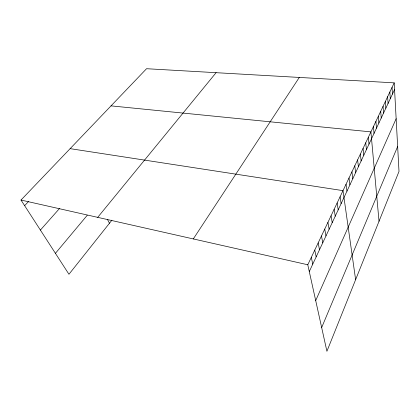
<?xml version="1.0" encoding="UTF-8"?>
<svg xmlns="http://www.w3.org/2000/svg" width="420" height="420" viewBox="0 0 420 420"><rect width="100%" height="100%" fill="white"/><g stroke="black" fill="none" stroke-linecap="round" stroke-linejoin="round"><path stroke-width="0.63" d="M321.668 327.569L397.651 146.486M315.704 300.594L396.149 118.724M309.283 271.562L394.569 89.57L394.207 82.856L146.554 68.712L21 200.046L68.954 274.27L111.893 220.196M394.569 89.57L399 171.46L326.912 351.288L307.781 264.768L394.207 82.856M193.3 238.933L299.303 77.438M97.703 217.361L216.095 72.681M55.424 253.328L87.229 215.297M40.399 230.071L59.467 208.556M24.633 205.669L28.508 201.553M111.027 105.871L370.913 131.885L379.024 221.298M70.14 148.649L342.998 190.643L355.619 279.673M21 200.046L307.781 264.768M107.567 219.639L109.468 223.251M311.315 257.339L312.758 264.154M314.769 250.063L316.16 256.888M318.161 242.928L319.499 249.769M321.479 235.94L322.77 242.792M324.733 229.084L325.973 235.951M327.925 222.364L329.117 229.241M331.06 215.775L332.204 222.658M334.131 209.312L335.228 216.2M337.139 202.97L338.2 209.864M340.095 196.749L341.114 203.642M346.038 184.249L346.973 191.142M349.015 177.975L349.913 184.868M351.939 171.827L352.795 178.715M354.806 165.795L355.625 172.678M357.614 159.873L358.402 166.756M360.376 154.066L361.127 160.944M363.085 148.365L363.799 155.237M365.741 142.774L366.424 149.636M368.351 137.277L369.002 144.134M373.433 126.588L374.02 133.423M375.905 121.385L376.467 128.205M378.331 116.272L378.866 123.081M380.719 111.248L381.229 118.046M383.066 106.312L383.544 113.101M385.371 101.462L385.828 108.234M387.634 96.689L388.07 103.451M389.865 92.001L390.269 98.747M392.054 87.392L392.438 94.122"/></g></svg>
